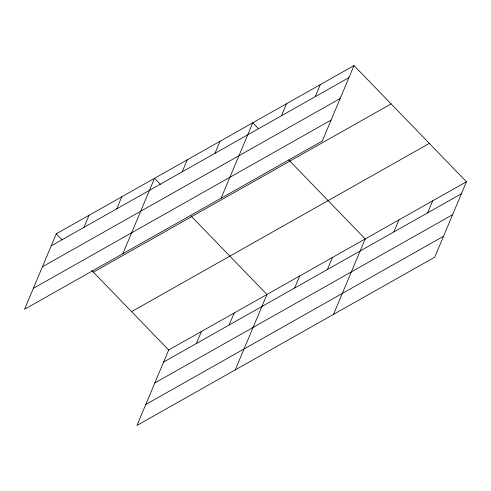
<?xml version="1.0" encoding="UTF-8"?>
<svg xmlns="http://www.w3.org/2000/svg" width="491" height="491" viewBox="0 0 491 491"><rect width="100%" height="100%" fill="white"/><g stroke="black" fill="none" stroke-linecap="round" stroke-linejoin="round"><path stroke-width="0.74" d="M354.029 65.573L56.256 233.826L24.55 309.256L322.317 141.009L354.029 65.573L466.45 181.744L434.744 257.174L136.971 425.427L168.683 349.991L466.45 181.744M83.949 227.364L89.012 215.316M116.705 208.853L121.768 196.811M122.811 253.737L154.524 178.301L160.354 184.328M182.216 171.838L187.28 159.796M214.966 153.333L220.029 141.285M221.079 198.211L252.785 122.781L258.616 128.802M281.472 115.753L286.535 103.711M196.375 343.528L201.439 331.486M315.216 96.684L320.279 84.642M229.125 325.024L234.189 312.976M235.238 369.901L266.944 294.471L190.563 215.543M294.637 288.008L299.7 275.96M327.393 269.498L332.456 257.456M333.499 314.381L365.206 238.945L288.825 160.023M393.892 231.924L398.956 219.876M427.643 212.855L432.7 200.813M51.193 245.868L348.966 77.621M42.404 266.791L340.171 98.538M33.345 288.34L331.112 120.086M93.358 272.161L391.124 103.908M131.582 311.656L429.349 143.409M163.62 362.039L461.387 193.785M154.825 382.955L452.592 214.702M145.766 404.504L443.533 236.257M56.256 233.826L62.087 239.854M91.768 270.516L168.683 349.991"/></g></svg>
